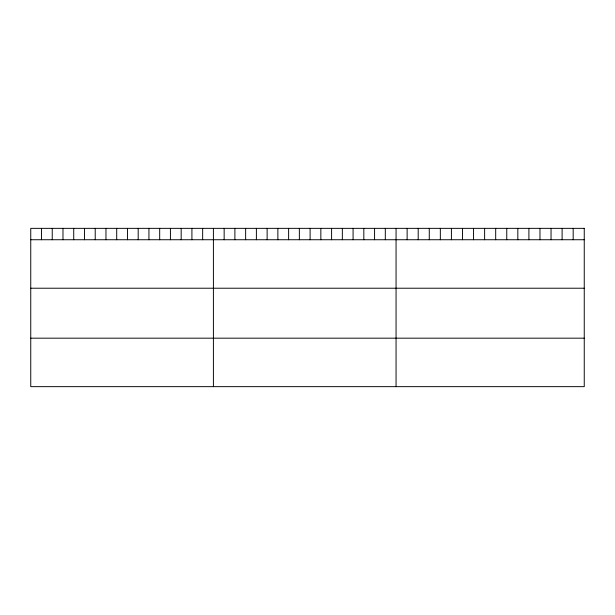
<?xml version="1.0" encoding="UTF-8"?>
<svg xmlns="http://www.w3.org/2000/svg" width="615" height="615" viewBox="0 0 615 615"><rect width="100%" height="100%" fill="white"/><g stroke="black" fill="none" stroke-linecap="round" stroke-linejoin="round"><path stroke-width="0.92" d="M30.75 239.735L584.25 239.735M30.75 288.22L584.25 288.22M30.75 338.173L584.25 338.173M573.18 228.35L573.18 239.735M562.11 228.35L562.11 239.735M551.04 228.35L551.04 239.735M539.97 228.35L539.97 239.735M528.9 228.35L528.9 239.735M517.83 228.35L517.83 239.735M506.76 228.35L506.76 239.735M495.69 228.35L495.69 239.735M484.62 228.35L484.62 239.735M473.55 228.35L473.55 239.735M462.48 228.35L462.48 239.735M451.41 228.35L451.41 239.735M440.34 228.35L440.34 239.735M429.27 228.35L429.27 239.735M418.2 228.35L418.2 239.735M407.13 228.35L407.13 239.735M396.06 228.35L396.06 386.651M385.313 228.35L385.313 239.735M374.573 228.35L374.573 239.735M363.826 228.35L363.826 239.735M353.079 228.35L353.079 239.735M342.34 228.35L342.34 239.735M331.593 228.35L331.593 239.735M320.846 228.35L320.846 239.735M310.106 228.35L310.106 239.735M299.359 228.35L299.359 239.735M288.62 228.35L288.62 239.735M277.872 228.35L277.872 239.735M267.125 228.35L267.125 239.735M256.386 228.35L256.386 239.735M245.639 228.35L245.639 239.735M234.892 228.35L234.892 239.735M224.152 228.35L224.152 239.735M213.405 228.35L213.405 386.651M202.658 228.35L202.658 239.735M191.918 228.35L191.918 239.735M181.171 228.35L181.171 239.735M170.424 228.35L170.424 239.735M159.685 228.35L159.685 239.735M148.938 228.35L148.938 239.735M138.191 228.35L138.191 239.735M127.451 228.35L127.451 239.735M116.704 228.35L116.704 239.735M105.965 228.35L105.965 239.735M95.217 228.35L95.217 239.735M84.47 228.35L84.47 239.735M73.731 228.35L73.731 239.735M62.984 228.35L62.984 239.735M52.237 228.35L52.237 239.735M41.497 228.35L41.497 239.735M584.25 228.35L30.75 228.35L30.75 386.651L584.25 386.651L584.25 228.35"/></g></svg>
